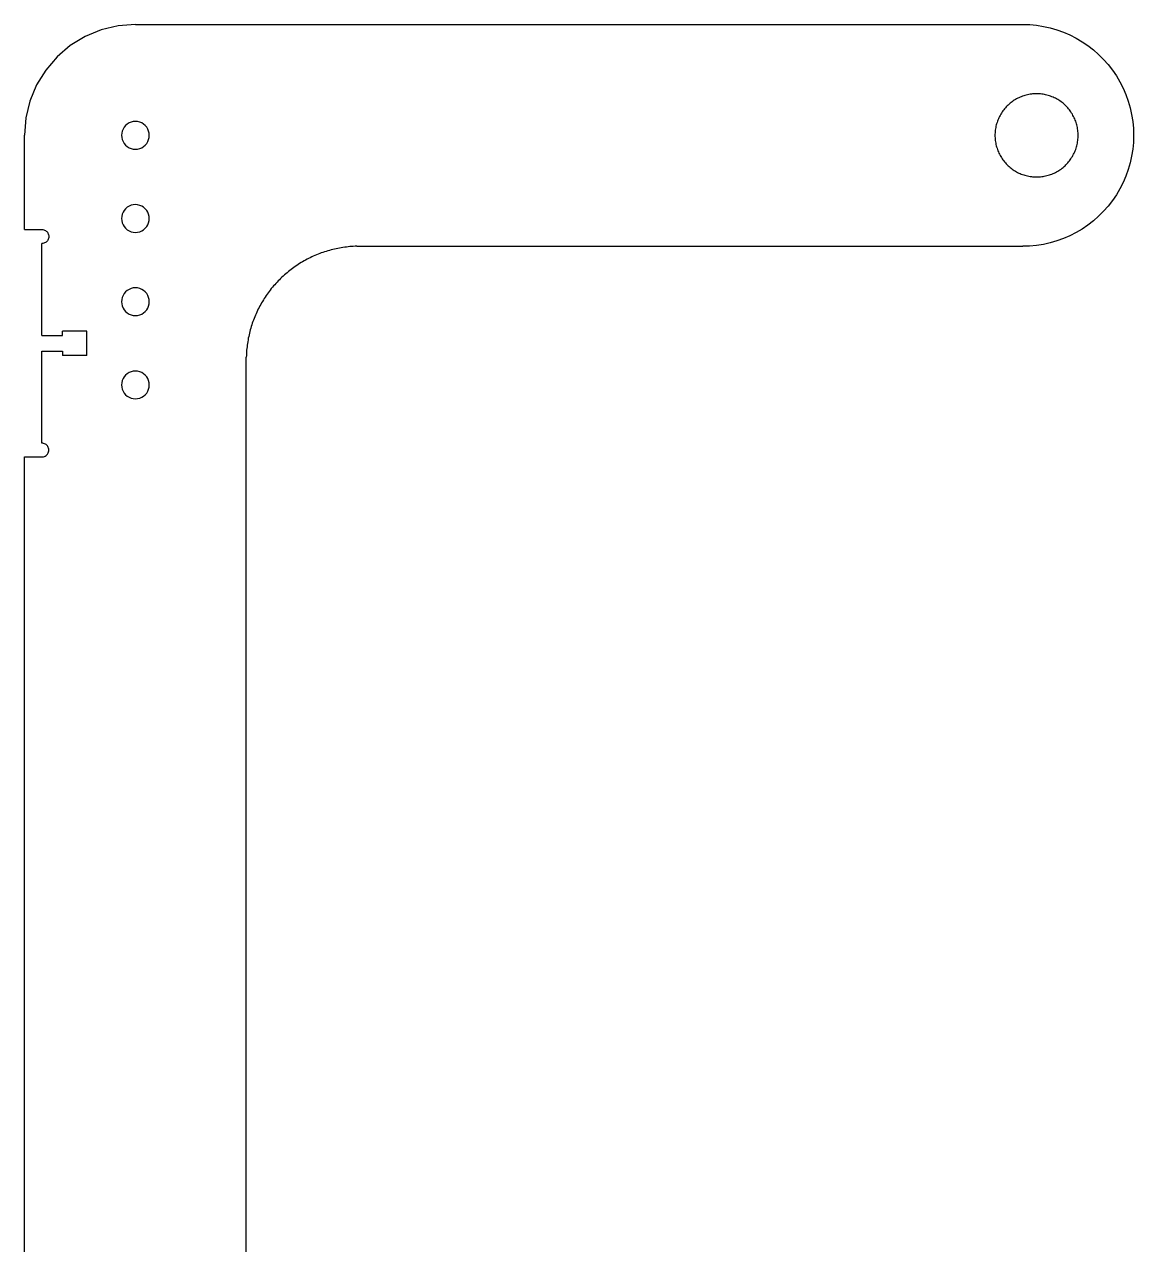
# Model space of a CAD drawing. Extents: x -89 to 89, y -45 to 45.
# Drawn here: x 11.22 to 31.22, y 22.81 to 44.81 of the extents above; entities that cross this region are included whole.
import ezdxf

# ---------------------------------------------------------------- set-up
doc = ezdxf.new("R2010")
doc.units = 0
doc.header["$MEASUREMENT"] = 0
doc.layers.get('0').update_dxf_attribs({"linetype": 'CONTINUOUS'})

msp = doc.modelspace()

# ---------------------------------------------------------------- linework, layer by layer
for p, q in [((12.6, 44.714), (12.31, 44.594)), ((12.905, 44.787), (12.6, 44.714)), ((13.218, 44.812), (12.905, 44.787)), ((13.218, 44.812), (29.218, 44.811)), ((29.218, 44.811), (29.344, 44.807)), ((29.344, 44.807), (29.469, 44.795)), ((29.469, 44.795), (29.593, 44.776)), ((29.593, 44.776), (29.716, 44.748)), ((29.716, 44.748), (29.836, 44.713)), ((29.836, 44.713), (29.954, 44.671)), ((29.954, 44.671), (30.07, 44.621)), ((12.31, 44.594), (12.043, 44.43)), ((30.07, 44.621), (30.182, 44.564)), ((30.182, 44.564), (30.29, 44.5)), ((30.29, 44.5), (30.394, 44.429)), ((11.804, 44.226), (11.6, 43.987)), ((12.043, 44.43), (11.804, 44.226)), ((30.394, 44.429), (30.493, 44.352)), ((30.493, 44.352), (30.587, 44.269)), ((30.587, 44.269), (30.676, 44.18)), ((30.676, 44.18), (30.759, 44.086)), ((30.759, 44.086), (30.836, 43.987)), ((11.6, 43.987), (11.436, 43.72)), ((30.836, 43.987), (30.907, 43.883)), ((30.907, 43.883), (30.971, 43.775)), ((11.436, 43.72), (11.316, 43.43)), ((29.468, 43.561), (29.445, 43.561)), ((29.492, 43.561), (29.468, 43.561)), ((30.971, 43.775), (31.028, 43.663)), ((31.028, 43.663), (31.078, 43.547)), ((11.316, 43.43), (11.243, 43.125)), ((28.938, 43.341), (28.921, 43.325)), ((28.955, 43.358), (28.938, 43.341)), ((28.972, 43.374), (28.955, 43.358)), ((28.99, 43.389), (28.972, 43.374)), ((29.008, 43.404), (28.99, 43.389)), ((29.027, 43.418), (29.008, 43.404)), ((29.046, 43.431), (29.027, 43.418)), ((29.066, 43.444), (29.046, 43.431)), ((29.086, 43.457), (29.066, 43.444)), ((29.107, 43.468), (29.086, 43.457)), ((29.128, 43.479), (29.107, 43.468)), ((29.149, 43.49), (29.128, 43.479)), ((29.17, 43.499), (29.149, 43.49)), ((29.192, 43.508), (29.17, 43.499)), ((29.214, 43.517), (29.192, 43.508)), ((29.236, 43.524), (29.214, 43.517)), ((29.259, 43.531), (29.236, 43.524)), ((29.282, 43.538), (29.259, 43.531)), ((29.304, 43.543), (29.282, 43.538)), ((29.328, 43.548), (29.304, 43.543)), ((29.351, 43.552), (29.328, 43.548)), ((29.374, 43.555), (29.351, 43.552)), ((29.397, 43.558), (29.374, 43.555)), ((29.421, 43.56), (29.397, 43.558)), ((29.445, 43.561), (29.421, 43.56)), ((29.515, 43.56), (29.492, 43.561)), ((29.539, 43.558), (29.515, 43.56)), ((29.562, 43.555), (29.539, 43.558)), ((29.585, 43.552), (29.562, 43.555)), ((29.609, 43.548), (29.585, 43.552)), ((29.632, 43.543), (29.609, 43.548)), ((29.655, 43.538), (29.632, 43.543)), ((29.677, 43.531), (29.655, 43.538)), ((29.7, 43.524), (29.677, 43.531)), ((29.722, 43.517), (29.7, 43.524)), ((29.744, 43.508), (29.722, 43.517)), ((29.766, 43.499), (29.744, 43.508)), ((29.787, 43.49), (29.766, 43.499)), ((29.809, 43.479), (29.787, 43.49)), ((29.829, 43.468), (29.809, 43.479)), ((29.85, 43.457), (29.829, 43.468)), ((29.87, 43.444), (29.85, 43.457)), ((29.89, 43.431), (29.87, 43.444)), ((29.909, 43.418), (29.89, 43.431)), ((29.928, 43.404), (29.909, 43.418)), ((29.946, 43.389), (29.928, 43.404)), ((29.964, 43.374), (29.946, 43.389)), ((29.981, 43.358), (29.964, 43.374)), ((29.998, 43.341), (29.981, 43.358)), ((30.015, 43.324), (29.998, 43.341)), ((31.078, 43.547), (31.12, 43.429)), ((31.12, 43.429), (31.155, 43.308)), ((11.243, 43.125), (11.218, 42.812)), ((28.789, 43.13), (28.78, 43.109)), ((28.8, 43.152), (28.789, 43.13)), ((28.811, 43.172), (28.8, 43.152)), ((28.822, 43.193), (28.811, 43.172)), ((28.835, 43.213), (28.822, 43.193)), ((28.848, 43.233), (28.835, 43.213)), ((28.861, 43.252), (28.848, 43.233)), ((28.875, 43.271), (28.861, 43.252)), ((28.89, 43.289), (28.875, 43.271)), ((28.905, 43.307), (28.89, 43.289)), ((28.921, 43.325), (28.905, 43.307)), ((30.031, 43.307), (30.015, 43.324)), ((30.046, 43.289), (30.031, 43.307)), ((30.061, 43.271), (30.046, 43.289)), ((30.075, 43.252), (30.061, 43.271)), ((30.088, 43.233), (30.075, 43.252)), ((30.101, 43.213), (30.088, 43.233)), ((30.114, 43.193), (30.101, 43.213)), ((30.125, 43.172), (30.114, 43.193)), ((30.136, 43.152), (30.125, 43.172)), ((30.147, 43.13), (30.136, 43.152)), ((30.156, 43.109), (30.147, 43.13)), ((31.155, 43.308), (31.183, 43.186)), ((31.183, 43.186), (31.202, 43.062)), ((12.995, 42.925), (12.98, 42.889)), ((13.016, 42.959), (12.995, 42.925)), ((13.041, 42.989), (13.016, 42.959)), ((13.071, 43.014), (13.041, 42.989)), ((13.104, 43.034), (13.071, 43.014)), ((13.141, 43.05), (13.104, 43.034)), ((13.179, 43.059), (13.141, 43.05)), ((13.218, 43.062), (13.179, 43.059)), ((13.257, 43.059), (13.218, 43.062)), ((13.295, 43.049), (13.257, 43.059)), ((13.331, 43.034), (13.295, 43.049)), ((13.365, 43.014), (13.331, 43.034)), ((13.395, 42.989), (13.365, 43.014)), ((13.42, 42.959), (13.395, 42.989)), ((13.441, 42.925), (13.42, 42.959)), ((13.456, 42.889), (13.441, 42.925)), ((28.724, 42.905), (28.721, 42.882)), ((28.727, 42.928), (28.724, 42.905)), ((28.731, 42.952), (28.727, 42.928)), ((28.736, 42.975), (28.731, 42.952)), ((28.742, 42.998), (28.736, 42.975)), ((28.748, 43.02), (28.742, 42.998)), ((28.755, 43.043), (28.748, 43.02)), ((28.762, 43.065), (28.755, 43.043)), ((28.771, 43.087), (28.762, 43.065)), ((28.78, 43.109), (28.771, 43.087)), ((30.165, 43.087), (30.156, 43.109)), ((30.174, 43.065), (30.165, 43.087)), ((30.181, 43.043), (30.174, 43.065)), ((30.188, 43.02), (30.181, 43.043)), ((30.194, 42.998), (30.188, 43.02)), ((30.2, 42.975), (30.194, 42.998)), ((30.205, 42.952), (30.2, 42.975)), ((30.209, 42.928), (30.205, 42.952)), ((30.212, 42.905), (30.209, 42.928)), ((30.215, 42.882), (30.212, 42.905)), ((31.202, 43.062), (31.214, 42.937)), ((31.214, 42.937), (31.218, 42.811)), ((11.218, 41.112), (11.218, 42.812)), ((12.971, 42.851), (12.968, 42.812)), ((12.968, 42.812), (12.971, 42.773)), ((12.98, 42.889), (12.971, 42.851)), ((12.971, 42.773), (12.98, 42.735)), ((12.98, 42.735), (12.995, 42.698)), ((12.995, 42.698), (13.016, 42.665)), ((13.42, 42.665), (13.441, 42.698)), ((13.441, 42.698), (13.456, 42.734)), ((13.465, 42.851), (13.456, 42.889)), ((13.456, 42.734), (13.465, 42.773)), ((13.468, 42.812), (13.465, 42.851)), ((13.465, 42.773), (13.468, 42.812)), ((28.719, 42.858), (28.718, 42.835)), ((28.718, 42.835), (28.718, 42.811)), ((28.718, 42.811), (28.718, 42.788)), ((28.718, 42.788), (28.719, 42.764)), ((28.721, 42.882), (28.719, 42.858)), ((28.719, 42.764), (28.721, 42.741)), ((28.721, 42.741), (28.724, 42.717)), ((28.724, 42.717), (28.727, 42.694)), ((28.727, 42.694), (28.731, 42.671)), ((30.205, 42.67), (30.209, 42.694)), ((30.209, 42.694), (30.212, 42.717)), ((30.212, 42.717), (30.215, 42.74)), ((30.217, 42.858), (30.215, 42.882)), ((30.215, 42.74), (30.217, 42.764)), ((30.218, 42.835), (30.217, 42.858)), ((30.217, 42.764), (30.218, 42.787)), ((30.218, 42.811), (30.218, 42.835)), ((30.218, 42.787), (30.218, 42.811)), ((31.214, 42.685), (31.202, 42.56)), ((31.218, 42.811), (31.214, 42.685)), ((13.016, 42.665), (13.041, 42.635)), ((13.041, 42.635), (13.071, 42.609)), ((13.071, 42.609), (13.104, 42.589)), ((13.104, 42.589), (13.141, 42.574)), ((13.141, 42.574), (13.179, 42.565)), ((13.179, 42.565), (13.218, 42.562)), ((13.218, 42.562), (13.257, 42.565)), ((13.257, 42.565), (13.295, 42.574)), ((13.295, 42.574), (13.331, 42.589)), ((13.331, 42.589), (13.365, 42.609)), ((13.365, 42.609), (13.395, 42.635)), ((13.395, 42.635), (13.42, 42.665)), ((28.731, 42.671), (28.736, 42.648)), ((28.736, 42.648), (28.742, 42.625)), ((28.742, 42.625), (28.748, 42.602)), ((28.748, 42.602), (28.755, 42.579)), ((28.755, 42.579), (28.762, 42.557)), ((28.762, 42.557), (28.771, 42.535)), ((28.771, 42.535), (28.78, 42.513)), ((28.78, 42.513), (28.789, 42.492)), ((28.789, 42.492), (28.8, 42.471)), ((28.8, 42.471), (28.811, 42.45)), ((30.125, 42.45), (30.136, 42.471)), ((30.136, 42.471), (30.147, 42.492)), ((30.147, 42.492), (30.156, 42.513)), ((30.156, 42.513), (30.165, 42.535)), ((30.165, 42.535), (30.174, 42.557)), ((30.174, 42.557), (30.181, 42.579)), ((30.181, 42.579), (30.188, 42.602)), ((30.188, 42.602), (30.194, 42.625)), ((30.194, 42.625), (30.2, 42.647)), ((30.2, 42.647), (30.205, 42.67)), ((31.202, 42.56), (31.183, 42.436)), ((28.811, 42.45), (28.822, 42.429)), ((28.822, 42.429), (28.835, 42.409)), ((28.835, 42.409), (28.848, 42.39)), ((28.848, 42.39), (28.861, 42.37)), ((28.861, 42.37), (28.875, 42.351)), ((28.875, 42.351), (28.89, 42.333)), ((28.89, 42.333), (28.905, 42.315)), ((28.905, 42.315), (28.921, 42.298)), ((28.921, 42.298), (28.938, 42.281)), ((28.938, 42.281), (28.955, 42.264)), ((28.955, 42.264), (28.972, 42.249)), ((28.972, 42.249), (28.99, 42.233)), ((29.946, 42.233), (29.964, 42.248)), ((29.964, 42.248), (29.981, 42.264)), ((29.981, 42.264), (29.998, 42.281)), ((29.998, 42.281), (30.015, 42.298)), ((30.015, 42.298), (30.031, 42.315)), ((30.031, 42.315), (30.046, 42.333)), ((30.046, 42.333), (30.061, 42.351)), ((30.061, 42.351), (30.075, 42.37)), ((30.075, 42.37), (30.088, 42.389)), ((30.088, 42.389), (30.101, 42.409)), ((30.101, 42.409), (30.114, 42.429)), ((30.114, 42.429), (30.125, 42.45)), ((31.155, 42.314), (31.12, 42.193)), ((31.183, 42.436), (31.155, 42.314)), ((28.99, 42.233), (29.008, 42.219)), ((29.008, 42.219), (29.027, 42.204)), ((29.027, 42.204), (29.046, 42.191)), ((29.046, 42.191), (29.066, 42.178)), ((29.066, 42.178), (29.086, 42.166)), ((29.086, 42.166), (29.107, 42.154)), ((29.107, 42.154), (29.127, 42.143)), ((29.127, 42.143), (29.149, 42.132)), ((29.149, 42.132), (29.17, 42.123)), ((29.17, 42.123), (29.192, 42.114)), ((29.192, 42.114), (29.214, 42.105)), ((29.214, 42.105), (29.236, 42.098)), ((29.236, 42.098), (29.259, 42.091)), ((29.259, 42.091), (29.281, 42.085)), ((29.281, 42.085), (29.304, 42.079)), ((29.304, 42.079), (29.327, 42.074)), ((29.327, 42.074), (29.351, 42.07)), ((29.351, 42.07), (29.374, 42.067)), ((29.374, 42.067), (29.397, 42.064)), ((29.397, 42.064), (29.421, 42.063)), ((29.421, 42.063), (29.444, 42.061)), ((29.444, 42.061), (29.468, 42.061)), ((29.468, 42.061), (29.492, 42.061)), ((29.492, 42.061), (29.515, 42.063)), ((29.515, 42.063), (29.539, 42.064)), ((29.539, 42.064), (29.562, 42.067)), ((29.562, 42.067), (29.585, 42.07)), ((29.585, 42.07), (29.608, 42.074)), ((29.608, 42.074), (29.632, 42.079)), ((29.632, 42.079), (29.654, 42.085)), ((29.654, 42.085), (29.677, 42.091)), ((29.677, 42.091), (29.7, 42.098)), ((29.7, 42.098), (29.722, 42.105)), ((29.722, 42.105), (29.744, 42.114)), ((29.744, 42.114), (29.766, 42.123)), ((29.766, 42.123), (29.787, 42.132)), ((29.787, 42.132), (29.808, 42.143)), ((29.808, 42.143), (29.829, 42.154)), ((29.829, 42.154), (29.85, 42.166)), ((29.85, 42.166), (29.87, 42.178)), ((29.87, 42.178), (29.89, 42.191)), ((29.89, 42.191), (29.909, 42.204)), ((29.909, 42.204), (29.928, 42.218)), ((29.928, 42.218), (29.946, 42.233)), ((31.078, 42.075), (31.028, 41.959)), ((31.12, 42.193), (31.078, 42.075)), ((30.971, 41.847), (30.907, 41.739)), ((31.028, 41.959), (30.971, 41.847)), ((30.836, 41.635), (30.759, 41.536)), ((30.907, 41.739), (30.836, 41.635)), ((12.98, 41.389), (12.971, 41.351)), ((12.995, 41.425), (12.98, 41.389)), ((13.016, 41.459), (12.995, 41.425)), ((13.041, 41.489), (13.016, 41.459)), ((13.071, 41.514), (13.041, 41.489)), ((13.104, 41.534), (13.071, 41.514)), ((13.141, 41.55), (13.104, 41.534)), ((13.179, 41.559), (13.141, 41.55)), ((13.218, 41.562), (13.179, 41.559)), ((13.257, 41.559), (13.218, 41.562)), ((13.295, 41.549), (13.257, 41.559)), ((13.331, 41.534), (13.295, 41.549)), ((13.365, 41.514), (13.331, 41.534)), ((13.395, 41.489), (13.365, 41.514)), ((13.42, 41.459), (13.395, 41.489)), ((13.441, 41.425), (13.42, 41.459)), ((13.456, 41.389), (13.441, 41.425)), ((13.465, 41.351), (13.456, 41.389)), ((30.676, 41.442), (30.587, 41.353)), ((30.759, 41.536), (30.676, 41.442)), ((12.971, 41.351), (12.968, 41.312)), ((12.968, 41.312), (12.971, 41.273)), ((12.971, 41.273), (12.98, 41.235)), ((12.98, 41.235), (12.995, 41.198)), ((12.995, 41.198), (13.016, 41.165)), ((13.016, 41.165), (13.041, 41.135)), ((13.395, 41.135), (13.42, 41.165)), ((13.42, 41.165), (13.441, 41.198)), ((13.441, 41.198), (13.456, 41.234)), ((13.456, 41.234), (13.465, 41.273)), ((13.468, 41.312), (13.465, 41.351)), ((13.465, 41.273), (13.468, 41.312)), ((30.393, 41.193), (30.289, 41.122)), ((30.493, 41.27), (30.393, 41.193)), ((30.587, 41.353), (30.493, 41.27)), ((11.218, 41.112), (11.53, 41.112)), ((11.53, 41.112), (11.547, 41.111)), ((11.547, 41.111), (11.563, 41.108)), ((11.563, 41.108), (11.578, 41.102)), ((11.578, 41.102), (11.593, 41.095)), ((11.593, 41.095), (11.606, 41.086)), ((11.606, 41.086), (11.619, 41.075)), ((11.619, 41.075), (11.629, 41.063)), ((11.629, 41.063), (11.639, 41.049)), ((11.639, 40.924), (11.629, 40.911)), ((11.639, 41.049), (11.646, 41.035)), ((11.646, 40.939), (11.639, 40.924)), ((11.646, 41.035), (11.651, 41.019)), ((11.651, 40.954), (11.646, 40.939)), ((11.651, 41.019), (11.654, 41.003)), ((11.654, 40.97), (11.651, 40.954)), ((11.654, 41.003), (11.655, 40.987)), ((11.655, 40.987), (11.654, 40.97)), ((13.041, 41.135), (13.071, 41.109)), ((13.071, 41.109), (13.104, 41.089)), ((13.104, 41.089), (13.141, 41.074)), ((13.141, 41.074), (13.179, 41.065)), ((13.179, 41.065), (13.218, 41.062)), ((13.218, 41.062), (13.257, 41.065)), ((13.257, 41.065), (13.295, 41.074)), ((13.295, 41.074), (13.331, 41.089)), ((13.331, 41.089), (13.365, 41.109)), ((13.365, 41.109), (13.395, 41.135)), ((29.954, 40.951), (29.836, 40.909)), ((30.069, 41.001), (29.954, 40.951)), ((30.181, 41.058), (30.069, 41.001)), ((30.289, 41.122), (30.181, 41.058)), ((11.547, 40.863), (11.53, 40.862)), ((11.53, 39.202), (11.53, 40.862)), ((11.563, 40.866), (11.547, 40.863)), ((11.578, 40.871), (11.563, 40.866)), ((11.593, 40.879), (11.578, 40.871)), ((11.606, 40.888), (11.593, 40.879)), ((11.619, 40.898), (11.606, 40.888)), ((11.629, 40.911), (11.619, 40.898)), ((16.628, 40.711), (16.598, 40.701)), ((16.657, 40.72), (16.628, 40.711)), ((16.687, 40.729), (16.657, 40.72)), ((16.717, 40.738), (16.687, 40.729)), ((16.747, 40.746), (16.717, 40.738)), ((16.777, 40.753), (16.747, 40.746)), ((16.807, 40.761), (16.777, 40.753)), ((16.838, 40.767), (16.807, 40.761)), ((16.868, 40.774), (16.838, 40.767)), ((16.899, 40.779), (16.868, 40.774)), ((16.93, 40.785), (16.899, 40.779)), ((16.96, 40.79), (16.93, 40.785)), ((16.991, 40.794), (16.96, 40.79)), ((17.022, 40.798), (16.991, 40.794)), ((17.053, 40.802), (17.022, 40.798)), ((17.084, 40.805), (17.053, 40.802)), ((17.115, 40.807), (17.084, 40.805)), ((17.146, 40.809), (17.115, 40.807)), ((17.177, 40.811), (17.146, 40.809)), ((17.208, 40.812), (17.177, 40.811)), ((17.208, 40.812), (29.218, 40.811)), ((29.343, 40.815), (29.218, 40.811)), ((29.468, 40.827), (29.343, 40.815)), ((29.593, 40.846), (29.468, 40.827)), ((29.715, 40.874), (29.593, 40.846)), ((29.836, 40.909), (29.715, 40.874)), ((16.152, 40.483), (16.126, 40.466)), ((16.178, 40.5), (16.152, 40.483)), ((16.204, 40.516), (16.178, 40.5)), ((16.231, 40.532), (16.204, 40.516)), ((16.258, 40.547), (16.231, 40.532)), ((16.285, 40.563), (16.258, 40.547)), ((16.313, 40.577), (16.285, 40.563)), ((16.34, 40.591), (16.313, 40.577)), ((16.368, 40.605), (16.34, 40.591)), ((16.396, 40.619), (16.368, 40.605)), ((16.425, 40.632), (16.396, 40.619)), ((16.453, 40.644), (16.425, 40.632)), ((16.482, 40.656), (16.453, 40.644)), ((16.511, 40.668), (16.482, 40.656)), ((16.54, 40.679), (16.511, 40.668)), ((16.569, 40.69), (16.54, 40.679)), ((16.598, 40.701), (16.569, 40.69)), ((15.881, 40.274), (15.858, 40.252)), ((15.904, 40.295), (15.881, 40.274)), ((15.928, 40.315), (15.904, 40.295)), ((15.951, 40.335), (15.928, 40.315)), ((15.975, 40.355), (15.951, 40.335)), ((16, 40.374), (15.975, 40.355)), ((16.024, 40.393), (16, 40.374)), ((16.049, 40.412), (16.024, 40.393)), ((16.074, 40.43), (16.049, 40.412)), ((16.1, 40.448), (16.074, 40.43)), ((16.126, 40.466), (16.1, 40.448)), ((13.14, 40.05), (13.104, 40.034)), ((13.179, 40.059), (13.14, 40.05)), ((13.218, 40.062), (13.179, 40.059)), ((13.257, 40.059), (13.218, 40.062)), ((13.295, 40.049), (13.257, 40.059)), ((13.331, 40.034), (13.295, 40.049)), ((15.668, 40.047), (15.649, 40.022)), ((15.688, 40.071), (15.668, 40.047)), ((15.708, 40.095), (15.688, 40.071)), ((15.729, 40.118), (15.708, 40.095)), ((15.749, 40.141), (15.729, 40.118)), ((15.771, 40.164), (15.749, 40.141)), ((15.792, 40.187), (15.771, 40.164)), ((15.814, 40.209), (15.792, 40.187)), ((15.836, 40.231), (15.814, 40.209)), ((15.858, 40.252), (15.836, 40.231)), ((12.971, 39.851), (12.968, 39.812)), ((12.98, 39.889), (12.971, 39.851)), ((12.995, 39.925), (12.98, 39.889)), ((13.015, 39.959), (12.995, 39.925)), ((13.041, 39.989), (13.015, 39.959)), ((13.071, 40.014), (13.041, 39.989)), ((13.104, 40.034), (13.071, 40.014)), ((13.365, 40.014), (13.331, 40.034)), ((13.395, 39.989), (13.365, 40.014)), ((13.42, 39.959), (13.395, 39.989)), ((13.44, 39.925), (13.42, 39.959)), ((13.455, 39.889), (13.44, 39.925)), ((13.465, 39.851), (13.455, 39.889)), ((13.468, 39.812), (13.465, 39.851)), ((15.525, 39.844), (15.508, 39.817)), ((15.541, 39.87), (15.525, 39.844)), ((15.558, 39.896), (15.541, 39.87)), ((15.576, 39.922), (15.558, 39.896)), ((15.593, 39.947), (15.576, 39.922)), ((15.612, 39.973), (15.593, 39.947)), ((15.63, 39.998), (15.612, 39.973)), ((15.649, 40.022), (15.63, 39.998)), ((12.968, 39.812), (12.971, 39.773)), ((12.971, 39.773), (12.98, 39.735)), ((12.98, 39.735), (12.995, 39.698)), ((12.995, 39.698), (13.015, 39.665)), ((13.015, 39.665), (13.041, 39.635)), ((13.041, 39.635), (13.071, 39.609)), ((13.071, 39.609), (13.104, 39.589)), ((13.331, 39.589), (13.365, 39.609)), ((13.365, 39.609), (13.394, 39.635)), ((13.394, 39.635), (13.42, 39.665)), ((13.42, 39.665), (13.44, 39.698)), ((13.44, 39.698), (13.455, 39.734)), ((13.455, 39.734), (13.465, 39.773)), ((13.465, 39.773), (13.468, 39.812)), ((15.406, 39.625), (15.394, 39.596)), ((15.42, 39.653), (15.406, 39.625)), ((15.433, 39.681), (15.42, 39.653)), ((15.448, 39.709), (15.433, 39.681)), ((15.462, 39.736), (15.448, 39.709)), ((15.477, 39.763), (15.462, 39.736)), ((15.493, 39.79), (15.477, 39.763)), ((15.508, 39.817), (15.493, 39.79)), ((13.104, 39.589), (13.14, 39.574)), ((13.14, 39.574), (13.179, 39.565)), ((13.179, 39.565), (13.218, 39.562)), ((13.218, 39.562), (13.257, 39.565)), ((13.257, 39.565), (13.295, 39.574)), ((13.295, 39.574), (13.331, 39.589)), ((15.316, 39.393), (15.306, 39.363)), ((15.325, 39.423), (15.316, 39.393)), ((15.336, 39.452), (15.325, 39.423)), ((15.346, 39.481), (15.336, 39.452)), ((15.357, 39.51), (15.346, 39.481)), ((15.369, 39.539), (15.357, 39.51)), ((15.381, 39.568), (15.369, 39.539)), ((15.394, 39.596), (15.381, 39.568)), ((11.53, 39.202), (11.905, 39.202)), ((11.905, 39.202), (11.905, 39.281)), ((12.343, 39.28), (11.905, 39.281)), ((12.343, 38.843), (12.343, 39.28)), ((15.26, 39.183), (15.253, 39.152)), ((15.266, 39.213), (15.26, 39.183)), ((15.273, 39.243), (15.266, 39.213)), ((15.281, 39.274), (15.273, 39.243)), ((15.289, 39.304), (15.281, 39.274)), ((15.297, 39.334), (15.289, 39.304)), ((15.306, 39.363), (15.297, 39.334)), ((15.226, 38.967), (15.223, 38.936)), ((15.23, 38.998), (15.226, 38.967)), ((15.233, 39.029), (15.23, 38.998)), ((15.238, 39.06), (15.233, 39.029)), ((15.243, 39.091), (15.238, 39.06)), ((15.248, 39.122), (15.243, 39.091)), ((15.253, 39.152), (15.248, 39.122)), ((11.53, 38.921), (11.905, 38.921)), ((11.53, 37.262), (11.53, 38.921)), ((11.905, 38.921), (11.905, 38.843)), ((12.343, 38.843), (11.905, 38.843)), ((15.214, 6.812), (15.217, 38.812)), ((15.218, 38.843), (15.217, 38.812)), ((15.219, 38.874), (15.218, 38.843)), ((15.221, 38.905), (15.219, 38.874)), ((15.223, 38.936), (15.221, 38.905)), ((13.071, 38.514), (13.041, 38.489)), ((13.104, 38.534), (13.071, 38.514)), ((13.14, 38.55), (13.104, 38.534)), ((13.179, 38.559), (13.14, 38.55)), ((13.218, 38.562), (13.179, 38.559)), ((13.257, 38.559), (13.218, 38.562)), ((13.295, 38.549), (13.257, 38.559)), ((13.331, 38.534), (13.295, 38.549)), ((13.365, 38.514), (13.331, 38.534)), ((13.394, 38.489), (13.365, 38.514)), ((12.971, 38.351), (12.968, 38.312)), ((12.968, 38.312), (12.971, 38.273)), ((12.98, 38.389), (12.971, 38.351)), ((12.995, 38.425), (12.98, 38.389)), ((13.015, 38.459), (12.995, 38.425)), ((13.041, 38.489), (13.015, 38.459)), ((13.42, 38.459), (13.394, 38.489)), ((13.44, 38.425), (13.42, 38.459)), ((13.455, 38.389), (13.44, 38.425)), ((13.465, 38.351), (13.455, 38.389)), ((13.468, 38.312), (13.465, 38.351)), ((13.465, 38.273), (13.468, 38.312)), ((12.971, 38.273), (12.98, 38.235)), ((12.98, 38.235), (12.995, 38.198)), ((12.995, 38.198), (13.015, 38.165)), ((13.015, 38.165), (13.041, 38.135)), ((13.041, 38.135), (13.071, 38.109)), ((13.071, 38.109), (13.104, 38.089)), ((13.104, 38.089), (13.14, 38.074)), ((13.14, 38.074), (13.178, 38.065)), ((13.178, 38.065), (13.218, 38.062)), ((13.218, 38.062), (13.257, 38.065)), ((13.257, 38.065), (13.295, 38.074)), ((13.295, 38.074), (13.331, 38.089)), ((13.331, 38.089), (13.365, 38.109)), ((13.365, 38.109), (13.394, 38.135)), ((13.394, 38.135), (13.42, 38.165)), ((13.42, 38.165), (13.44, 38.198)), ((13.44, 38.198), (13.455, 38.234)), ((13.455, 38.234), (13.465, 38.273)), ((11.546, 37.261), (11.53, 37.262)), ((11.562, 37.258), (11.546, 37.261)), ((11.578, 37.252), (11.562, 37.258)), ((11.593, 37.245), (11.578, 37.252)), ((11.606, 37.236), (11.593, 37.245)), ((11.618, 37.225), (11.606, 37.236)), ((11.629, 37.213), (11.618, 37.225)), ((11.638, 37.199), (11.629, 37.213)), ((11.645, 37.185), (11.638, 37.199)), ((11.651, 37.169), (11.645, 37.185)), ((11.215, 5.36), (11.217, 37.012)), ((11.217, 37.012), (11.53, 37.012)), ((11.53, 37.012), (11.546, 37.013)), ((11.546, 37.013), (11.562, 37.016)), ((11.562, 37.016), (11.578, 37.021)), ((11.578, 37.021), (11.592, 37.029)), ((11.592, 37.029), (11.606, 37.038)), ((11.606, 37.038), (11.618, 37.048)), ((11.618, 37.048), (11.629, 37.061)), ((11.629, 37.061), (11.638, 37.074)), ((11.638, 37.074), (11.645, 37.089)), ((11.645, 37.089), (11.651, 37.104)), ((11.654, 37.153), (11.651, 37.169)), ((11.651, 37.104), (11.654, 37.12)), ((11.655, 37.137), (11.654, 37.153)), ((11.654, 37.12), (11.655, 37.137))]:
    msp.add_line(p, q)

doc.saveas('drawing.dxf')
